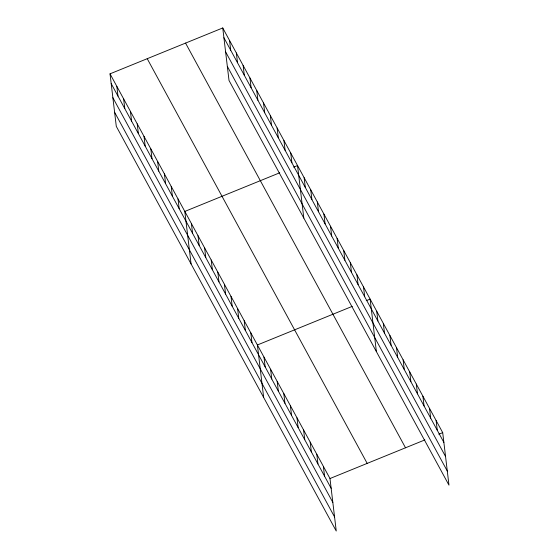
<?xml version="1.0" encoding="UTF-8"?>
<svg xmlns="http://www.w3.org/2000/svg" width="559" height="559" viewBox="0 0 559 559"><rect width="100%" height="100%" fill="white"/><g stroke="black" fill="none" stroke-linecap="round" stroke-linejoin="round"><path stroke-width="0.84" d="M110.025 73.837L329.985 478.532L336.252 531.05L116.293 126.355L110.025 73.837L222.748 27.95L442.707 432.645L448.975 485.163L229.015 80.468L222.748 27.95M279.71 172.801L184.812 211.435L191.073 263.953M293.664 167.127L297.535 165.548L303.803 218.066M352.296 306.353L257.399 344.98L263.659 397.498M366.25 300.672L370.121 299.1L376.389 351.611M329.985 478.532L424.889 439.905M438.836 434.224L442.707 432.645M223.914 37.726L443.874 442.421M225.598 51.826L445.558 456.528M227.331 66.36L447.291 471.055M185.553 43.092L405.513 447.787M147.227 58.695L367.186 463.39M111.192 83.605L331.152 488.307M112.876 97.713L332.836 502.408M114.609 112.247L334.568 516.942M436.111 420.508L437.278 430.276M429.515 408.363L430.675 418.139M422.911 396.226L424.078 405.995M416.315 384.082L417.482 393.857M409.719 371.945L410.879 381.713M403.116 359.8L404.283 369.576M396.52 347.663L397.687 357.432M389.916 335.519L391.083 345.294M383.32 323.382L384.487 333.15M376.724 311.237L377.891 321.013M363.525 286.956L364.692 296.731M356.928 274.811L358.088 284.587M350.325 262.674L351.492 272.45M343.729 250.53L344.896 260.305M337.133 238.393L338.293 248.168M330.53 226.248L331.697 236.024M323.934 214.111L325.1 223.886M317.33 201.967L318.497 211.742M310.734 189.829L311.901 199.598M304.138 177.685L305.298 187.461M290.736 153.04L291.903 162.809M323.388 466.395L324.555 476.163M283.937 140.533L285.104 150.301M316.792 454.25L317.952 464.026M277.138 128.018L278.305 137.793M310.189 442.113L311.356 451.882M270.339 115.51L271.506 125.286M303.593 429.969L304.76 439.744M263.541 103.003L264.707 112.778M296.99 417.832L298.157 427.6M256.742 90.495L257.909 100.264M290.394 405.687L291.56 415.463M249.943 77.987L251.11 87.756M283.797 393.543L284.957 403.319M243.144 65.48L244.311 75.248M277.194 381.406L278.361 391.181M236.345 52.965L237.512 62.741M270.598 369.261L271.765 379.037M229.546 40.458L230.713 50.233M264.002 357.124L265.162 366.9M250.802 332.843L251.969 342.618M244.199 320.698L245.366 330.474M237.603 308.561L238.77 318.33M231.007 296.417L232.174 306.192M224.404 284.279L225.57 294.048M217.807 272.135L218.974 281.911M211.211 259.998L212.371 269.766M204.608 247.854L205.775 257.629M198.012 235.716L199.179 245.485M191.416 223.572L192.576 233.348M178.014 198.927L179.18 208.696M171.215 186.413L172.382 196.188M164.416 173.905L165.583 183.68M157.617 161.397L158.784 171.173M150.818 148.89L151.985 158.658M144.019 136.382L145.186 146.151M137.221 123.874L138.387 133.643M130.422 111.36L131.589 121.135M123.623 98.852L124.79 108.628M116.824 86.345L117.991 96.12"/></g></svg>
